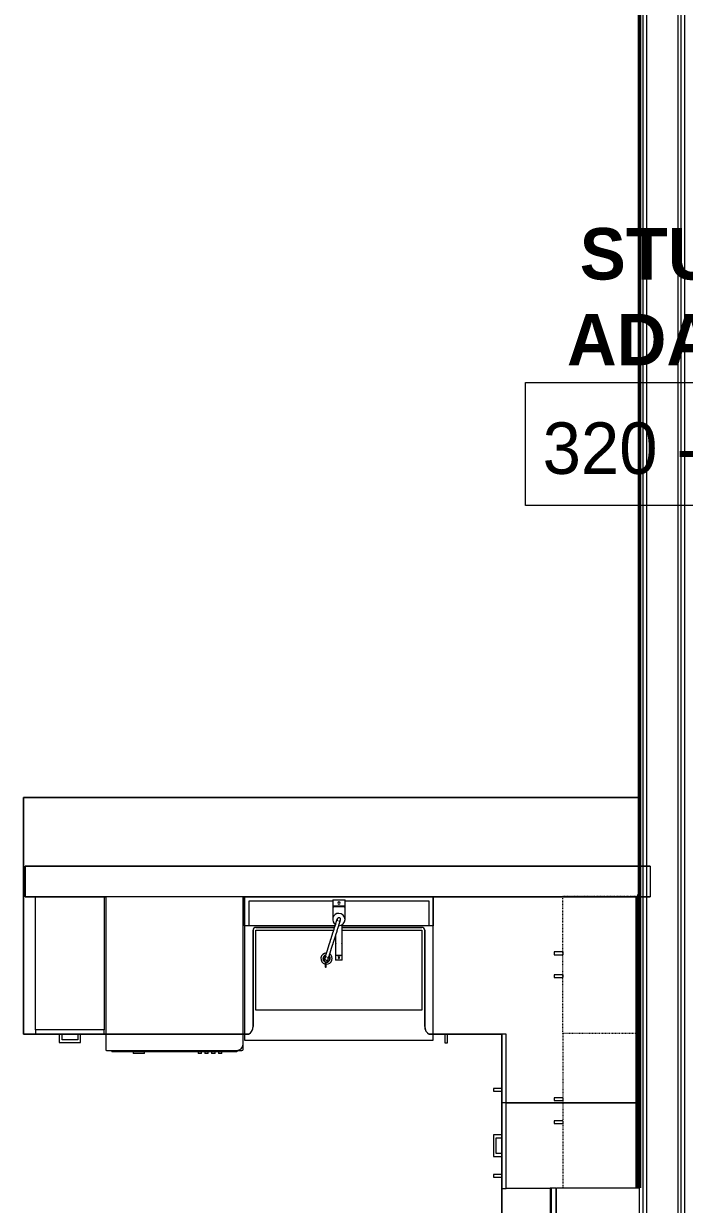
# Model space of a CAD drawing. Header units: inches. Extents: x -4218 to -1830, y 9767 to 12426.
# Drawn here: x -3028.2 to -2912.7, y 10522.5 to 10728.9 of the extents above; entities that cross this region are included whole.
import ezdxf

# ---------------------------------------------------------------- set-up
doc = ezdxf.new("R2010")
doc.units = ezdxf.units.IN
doc.header["$MEASUREMENT"] = 0
doc.linetypes.add('Dash', pattern=[0.25, 0.125, -0.125])
for name, color, linetype, lineweight in [('0-1', 7, 'Continuous', 5), ('0-2', 253, 'Continuous', 9), ('A-AREA-IDEN', 2, 'Continuous', 9), ('A-WALL-1', 250, 'Continuous', 50), ('A-WALL-2', 10, 'Continuous', 13), ('A-WALL-3', 254, 'Continuous', 9), ('A-WALL-4', 253, 'Continuous', 9), ('A-WALL-5', 252, 'Continuous', 9), ('A-WALL-8', 113, 'Continuous', 9), ('I-WALL-1', 250, 'Continuous', 50), ('I-WALL-2', 254, 'Continuous', 9), ('I-WALL-3', 253, 'Continuous', 9), ('I-WALL-4', 252, 'Continuous', 9), ('P-SANR-FIXT-1', 7, 'Continuous', 9), ('P-SANR-FIXT-3', 252, 'Continuous', 9), ('Q-CASE-1', 252, 'Continuous', 9), ('Q-CASE-2', 7, 'Continuous', 9), ('Q-CASE-3', 253, 'Continuous', 9), ('Q-CASE-4', 7, 'Dash', 9), ('Q-CASE-5', 254, 'Continuous', 9), ('Q-SPCQ-1', 7, 'Continuous', 9), ('Q-SPCQ-2', 253, 'Continuous', 9), ('Q-SPCQ-3', 252, 'Continuous', 9)]:
    doc.layers.add(name, color=color, linetype=linetype, lineweight=lineweight)
doc.styles.add('Century Gothic', font='ufonts.com_century-gothic.ttf', dxfattribs={"height": 9})
doc.styles.add('Century Gothic_B', font='GOTHICB.TTF', dxfattribs={"height": 9})

# ---------------------------------------------------------------- blocks, each defined once
blk = doc.blocks.new('Dishwasher_15404 - 34_ counter-V66-BACKGROUND - 3RD FLOOR')
at = {"layer": 'Q-SPCQ-1'}
for p, q in [((25.8, 24), (24.02, 24)), ((26.68, 24), (25.8, 24)), ((26.87, 22.93), (26.87, 23.8)), ((26.87, 0.2), (26.87, 22.93)), ((26.87, 22.91), (27.12, 22.91)), ((27.12, 22.91), (27.12, 1.09)), ((27.37, 20.28), (27.12, 20.28)), ((27.12, 19.69), (27.37, 19.69)), ((27.37, 19.1), (27.12, 19.1)), ((27.37, 19.1), (27.37, 18.51)), ((27.37, 20.28), (27.37, 19.69)), ((27.12, 18.51), (27.37, 18.51)), ((27.37, 17.92), (27.12, 17.92)), ((27.12, 17.33), (27.37, 17.33)), ((27.37, 16.74), (27.12, 16.74)), ((27.37, 17.92), (27.37, 17.33)), ((27.37, 16.74), (27.37, 16.15)), ((27.12, 16.15), (27.37, 16.15)), ((27.37, 6.79), (27.12, 6.79)), ((27.37, 6.79), (27.37, 5.81)), ((27.12, 4.82), (27.37, 4.82)), ((27.37, 5.81), (27.37, 4.82)), ((26.87, 1.09), (27.12, 1.09)), ((24.02, 0), (26.68, 0))]:
    blk.add_line(p, q, dxfattribs=at)
for centre, radius, start, end in [((25.8, 22.93), 1.07, 360, 90), ((26.68, 23.8), 0.197, 0, 90), ((26.68, 0.2), 0.197, 270, 360), ((26.68, 0.2), 0.197, 270, 345)]:
    blk.add_arc(centre, radius, start, end, dxfattribs=at)
at = {"layer": 'Q-SPCQ-2'}
blk.add_line((0, 24), (0, 0), dxfattribs=at)
at = {"layer": 'Q-SPCQ-3'}
for p, q in [((24.02, 24), (0.02, 24)), ((0.02, 0), (24.02, 0))]:
    blk.add_line(p, q, dxfattribs=at)
blk = doc.blocks.new('30quot_MicrowaveVent_11166 - 70cm miele oven-2322118-BACKGROUND - 3RD FLOOR')
at = {"layer": 'Q-CASE-2'}
for p, q in [((-14.2, -14.49), (-14.2, 0)), ((15.68, 0), (-14.2, 0)), ((15.68, 0), (15.68, -14.49)), ((15.68, -14.49), (-14.2, -14.49)), ((-14.2, -14.61), (15.68, -14.61)), ((-14.2, -15.39), (-14.2, -14.61)), ((-14.2, -15.6), (-14.2, -15.39)), ((-14.2, -15.39), (15.68, -15.39)), ((-14.2, -15.6), (15.68, -15.6)), ((7.69, -16.55), (7.69, -15.63)), ((8.88, -15.63), (8.88, -16.55)), ((15.68, -14.61), (15.68, -15.39)), ((15.68, -15.39), (15.68, -15.6)), ((7.69, -16.6), (8.88, -16.6))]:
    blk.add_line(p, q, dxfattribs=at)
blk = doc.blocks.new('Vanity Cabinet-Double Door - 33_-V68-BACKGROUND - 3RD FLOOR')
at = {"layer": 'Q-CASE-1'}
for p, q in [((-15.76, -5.09), (-15.76, -0.02)), ((-15.76, -0.02), (-15.76, -5.09)), ((-15.01, -0.75), (-15.01, -5.09)), ((-0.34, -0.75), (-15.01, -0.75)), ((16.49, -0.75), (1.82, -0.75)), ((16.49, -5.09), (16.49, -0.75)), ((17.24, -0.02), (17.24, -5.09)), ((17.24, -5.09), (17.24, -0.02))]:
    blk.add_line(p, q, dxfattribs=at)
at = {"layer": 'Q-CASE-3'}
for p, q in [((-15.76, 0), (17.24, 0)), ((17.24, 0), (-15.76, 0))]:
    blk.add_line(p, q, dxfattribs=at)
blk = doc.blocks.new('Base Cabinet 4 Drawer 254 - Base Cabinet 4 Drawer 254 12_-V69-BACKGROUND - 3RD FLOOR')
at = {"layer": 'Q-CASE-1'}
for p, q in [((-5.26, -23.25), (-5.26, 0)), ((-5.26, 0), (6.74, 0)), ((6.74, 0), (6.74, -23.25)), ((-5.26, -23.25), (-5.26, -24)), ((6.74, -23.25), (-5.26, -23.25)), ((-5.26, -24), (6.74, -24)), ((-1.14, -24), (-0.64, -24)), ((2.61, -24), (2.11, -24)), ((6.74, -24), (6.74, -23.25))]:
    blk.add_line(p, q, dxfattribs=at)
at = {"layer": 'Q-CASE-2'}
for p, q in [((-1.14, -24.02), (-1.14, -25.5)), ((-0.64, -25), (-0.64, -24.02)), ((2.11, -24.02), (2.11, -25)), ((2.61, -25.5), (2.61, -24.02)), ((-1.14, -25.5), (2.61, -25.5)), ((2.11, -25), (-0.64, -25))]:
    blk.add_line(p, q, dxfattribs=at)
blk = doc.blocks.new('kitchen_faucet_14143 - kitchen_faucet_14143-V45-BACKGROUND - 3RD FLOOR')
at = {"layer": 'P-SANR-FIXT-1'}
for p, q in [((-7.58, 2.4), (-8.24, 2.4)), ((-8.24, 2.2), (-7.58, 2.2)), ((-7.23, 2.59), (-6.81, 2.46)), ((-6.99, 1.91), (-7.41, 2.04)), ((-6.3, 0.57), (-7.09, 0.57)), ((-7.09, -0.57), (-7.09, 0.57)), ((-2.83, 0.59), (-6.3, 0.59)), ((-6.3, 0.57), (-6.3, 0.59)), ((-6.3, 0.42), (-6.3, 0.5)), ((-6.3, 0.3), (-6.3, 0.4)), ((-6.3, 0.29), (-6.3, 0.15)), ((-6.3, 0.15), (-6.3, 0.29)), ((-6.3, 0.15), (-6.3, -0.15)), ((-6.3, -0.15), (-6.3, 0.15)), ((-3.97, 0.59), (-4.89, 0.59)), ((-0.9, 0.59), (-0.94, 0.59)), ((2.26, 1.08), (0, 1.08)), ((2.34, 1.02), (2.1, 1.02)), ((2.26, 1.08), (2.26, -1.08)), ((3.44, 1.08), (2.34, 1.08)), ((2.34, -1.08), (2.34, 1.08)), ((3.44, 1.08), (3.44, -1.08)), ((-7.09, -0.57), (-6.3, -0.57)), ((-6.3, -0.15), (-6.3, -0.29)), ((-6.3, -0.29), (-6.3, -0.15)), ((-6.3, -0.4), (-6.3, -0.3)), ((-6.3, -0.5), (-6.3, -0.42)), ((-6.3, -0.59), (-6.3, -0.51)), ((-6.3, -0.59), (-0.9, -0.59)), ((-4.89, -0.59), (-3.97, -0.59)), ((0, -1.08), (2.26, -1.08)), ((2.1, -1.02), (2.34, -1.02)), ((2.34, -1.08), (3.44, -1.08))]:
    blk.add_line(p, q, dxfattribs=at)
at = {"layer": 'P-SANR-FIXT-1', "flags": 128}
for points in [[(-6.52, 2.15), (-6.53, 2.23), (-6.56, 2.3), (-6.61, 2.36), (-6.67, 2.41), (-6.74, 2.44), (-6.82, 2.45), (-6.9, 2.44), (-6.97, 2.41), (-7.03, 2.36), (-7.08, 2.3), (-7.1, 2.23), (-7.11, 2.15)], [(-7.11, 2.15), (-7.1, 2.08), (-7.08, 2), (-7.03, 1.94), (-6.97, 1.9), (-6.9, 1.87), (-6.82, 1.86), (-6.74, 1.87), (-6.67, 1.9), (-6.61, 1.94), (-6.56, 2)], [(-6.73, 2.43), (-6.73, 2.43), (-6.73, 2.43), (-6.73, 2.43), (-6.72, 2.43), (-6.72, 2.43), (-6.72, 2.43), (-6.71, 2.43), (-6.71, 2.43), (-6.7, 2.42), (-6.69, 2.42), (-6.68, 2.42), (-6.53, 2.37), (-6.52, 2.37), (-6.5, 2.36), (-6.48, 2.35), (-6.46, 2.35), (-6.44, 2.34), (-6.42, 2.33), (-6.39, 2.33), (-6.37, 2.32), (-6.34, 2.31), (-6.32, 2.3), (-6.29, 2.3), (-6.27, 2.29), (-6.24, 2.28), (-6.21, 2.27), (-6.18, 2.26), (-6.15, 2.25), (-6.12, 2.24), (-6.09, 2.23), (-6.06, 2.22), (-6.03, 2.21), (-5.99, 2.2), (-5.96, 2.19), (-5.92, 2.18), (-5.89, 2.17), (-5.85, 2.16), (-5.81, 2.14), (-5.78, 2.13), (-5.74, 2.12), (-5.7, 2.11), (-5.66, 2.1), (-5.62, 2.08), (-5.58, 2.07), (-5.53, 2.06), (-5.49, 2.04), (-5.45, 2.03), (-5.4, 2.01), (-5.36, 2), (-5.31, 1.99), (-5.27, 1.97), (-5.22, 1.96), (-5.17, 1.94), (-5.12, 1.93), (-5.07, 1.91), (-5.02, 1.9), (-4.97, 1.88), (-4.92, 1.86), (-4.87, 1.85), (-4.82, 1.83), (-4.77, 1.81), (-4.71, 1.8), (-4.66, 1.78), (-4.61, 1.76), (-4.55, 1.75), (-4.5, 1.73), (-4.44, 1.71), (-4.39, 1.69), (-4.33, 1.68), (-4.27, 1.66), (-4.22, 1.64), (-4.16, 1.62), (-4.1, 1.6), (-4.04, 1.59), (-3.99, 1.57), (-3.93, 1.55), (-3.87, 1.53), (-3.81, 1.51), (-3.75, 1.49), (-3.69, 1.47), (-3.63, 1.46), (-3.57, 1.44), (-3.51, 1.42), (-3.45, 1.4), (-3.39, 1.38), (-3.33, 1.36), (-3.27, 1.34), (-3.21, 1.32), (-3.15, 1.31), (-3.09, 1.29), (-3.03, 1.27), (-2.97, 1.25), (-2.92, 1.23), (-2.86, 1.21), (-2.8, 1.19), (-2.74, 1.17), (-2.68, 1.16), (-2.62, 1.14), (-2.56, 1.12), (-2.51, 1.1), (-1.88, 0.9), (-1.83, 0.89), (-1.78, 0.87), (-1.73, 0.85), (-1.67, 0.84), (-1.62, 0.82), (-1.4, 0.75), (-1.35, 0.74), (-1.3, 0.72), (-1.26, 0.71), (-1.21, 0.69), (-1.17, 0.68), (-1.12, 0.66), (-1.08, 0.65), (-1.04, 0.64), (-1, 0.62), (-0.96, 0.61), (-0.92, 0.6), (-0.88, 0.59), (-0.84, 0.57), (-0.8, 0.56), (-0.76, 0.55), (-0.73, 0.54), (-0.69, 0.53), (-0.66, 0.52), (-0.62, 0.51), (-0.59, 0.5), (-0.56, 0.49), (-0.52, 0.47), (-0.49, 0.47), (-0.46, 0.46), (-0.43, 0.45), (-0.4, 0.44), (-0.38, 0.43), (-0.35, 0.42), (-0.32, 0.41), (-0.3, 0.4), (-0.27, 0.4), (-0.25, 0.39), (-0.22, 0.38), (-0.2, 0.37), (-0.18, 0.37), (-0.16, 0.36), (-0.14, 0.35), (-0.12, 0.35), (-0.1, 0.34), (-0.08, 0.34), (-0.06, 0.33), (-0.05, 0.32), (-0.03, 0.32), (-0.02, 0.32), (0, 0.31), (0.01, 0.31), (0.02, 0.3), (0.03, 0.3), (0.04, 0.3), (0.05, 0.29), (0.06, 0.29), (0.07, 0.29), (0.08, 0.28), (0.09, 0.28), (0.09, 0.28), (0.1, 0.28), (0.1, 0.28), (0.11, 0.28), (0.11, 0.28), (0.11, 0.27), (0.11, 0.27), (0.11, 0.27)], [(-6.91, 1.87), (-6.91, 1.87), (-6.91, 1.87), (-6.9, 1.87), (-6.9, 1.87), (-6.9, 1.87), (-6.89, 1.87), (-6.89, 1.86), (-6.88, 1.86), (-6.88, 1.86), (-6.87, 1.86), (-6.86, 1.86), (-6.71, 1.81), (-6.69, 1.8), (-6.68, 1.8), (-6.51, 1.75), (-6.49, 1.74), (-6.46, 1.73), (-6.43, 1.72), (-6.41, 1.71), (-6.38, 1.7), (-6.35, 1.69), (-6.32, 1.68), (-6.29, 1.67), (-6.26, 1.66), (-6.22, 1.65), (-6.19, 1.64), (-6.16, 1.63), (-6.12, 1.62), (-6.09, 1.61), (-6.05, 1.6), (-6.01, 1.59), (-5.98, 1.58), (-5.94, 1.56), (-5.9, 1.55), (-5.86, 1.54), (-5.82, 1.53), (-5.78, 1.51), (-5.74, 1.5), (-5.69, 1.49), (-5.65, 1.47), (-5.61, 1.46), (-5.56, 1.45), (-5.52, 1.43), (-5.47, 1.42), (-5.42, 1.4), (-5.38, 1.39), (-5.33, 1.37), (-5.28, 1.36), (-5.23, 1.34), (-5.18, 1.33), (-4.48, 1.1), (-4.42, 1.09), (-4.36, 1.07), (-4.31, 1.05), (-4.25, 1.03), (-4.19, 1.01), (-4.13, 0.99), (-4.07, 0.98), (-4.02, 0.96), (-3.96, 0.94), (-3.9, 0.92), (-3.84, 0.9), (-3.78, 0.88), (-3.72, 0.86), (-3.66, 0.85), (-3.6, 0.83), (-3.54, 0.81), (-3.48, 0.79), (-3.42, 0.77), (-3.36, 0.75), (-3.3, 0.73), (-3.24, 0.71), (-3.18, 0.69), (-3.12, 0.68), (-3.06, 0.66), (-3, 0.64), (-2.94, 0.62), (-2.88, 0.6), (-2.83, 0.58), (-2.77, 0.56), (-2.71, 0.55), (-2.65, 0.53), (-2.03, 0.33), (-1.98, 0.32), (-1.93, 0.3), (-1.88, 0.28), (-1.83, 0.27), (-1.78, 0.25), (-1.54, 0.18), (-1.49, 0.16), (-1.45, 0.15), (-1.4, 0.13), (-1.36, 0.12), (-1.31, 0.1), (-1.27, 0.09), (-1.23, 0.08), (-1.18, 0.06), (-1.14, 0.05), (-1.1, 0.04), (-1.06, 0.03), (-1.03, 0.01), (-0.99, 0), (-0.95, -0.01), (-0.91, -0.02), (-0.88, -0.03), (-0.84, -0.04), (-0.81, -0.05), (-0.77, -0.07), (-0.74, -0.08), (-0.71, -0.09), (-0.68, -0.1), (-0.65, -0.11), (-0.62, -0.11), (-0.59, -0.12), (-0.56, -0.13), (-0.53, -0.14), (-0.51, -0.15), (-0.48, -0.16), (-0.45, -0.17), (-0.43, -0.17), (-0.41, -0.18), (-0.38, -0.19), (-0.36, -0.2), (-0.34, -0.2), (-0.32, -0.21), (-0.3, -0.21), (-0.28, -0.22), (-0.26, -0.23), (-0.25, -0.23), (-0.23, -0.24), (-0.21, -0.24), (-0.2, -0.25), (-0.18, -0.25), (-0.17, -0.26), (-0.16, -0.26), (-0.15, -0.26), (-0.14, -0.27), (-0.13, -0.27), (-0.12, -0.27), (-0.11, -0.28), (-0.1, -0.28), (-0.09, -0.28), (-0.09, -0.28), (-0.08, -0.28), (-0.08, -0.29), (-0.07, -0.29), (-0.07, -0.29), (-0.07, -0.29), (-0.07, -0.29), (-0.06, -0.29)], [(-0.27, 0.02), (-0.27, -0.06), (-0.24, -0.13), (-0.2, -0.2), (-0.15, -0.25), (-0.08, -0.28), (0, -0.3), (0.08, -0.3), (0.15, -0.28), (0.21, -0.23), (0.27, -0.18)], [(0.27, -0.18), (0.3, -0.11), (0.32, -0.03), (0.31, 0.04), (0.29, 0.12), (0.25, 0.18), (0.19, 0.23), (0.13, 0.27), (0.05, 0.29), (-0.03, 0.28), (-0.1, 0.26), (-0.17, 0.22), (-0.22, 0.16)]]:
    blk.add_lwpolyline(points, dxfattribs=at)
at = {"layer": 'P-SANR-FIXT-1'}
for centre, radius, start, end in [((-6.83, 2.16), 0.984, 176.3754, 180), ((-6.83, 2.16), 0.984, 180, 325.3711), ((-6.83, 2.16), 0.984, 0, 165), ((-6.83, 2.16), 0.63, 10.3084, 180), ((-6.83, 2.16), 0.63, 180, 315), ((-6.83, 2.16), 0.591, 132.8835, 180), ((-6.83, 2.16), 0.591, 180, 191.3603), ((-6.83, 2.16), 0.591, 14.7648, 132.8835), ((-6.83, 2.16), 0.591, 191.3603, 312.7731), ((-6.69, 0), 0.118, 0, 180), ((0, 0), 1.08, 177.6189, 180), ((0, 0), 1.08, 0, 147.4712), ((2.88, 0), 0.197, 360, 180), ((-6.69, 0), 0.118, 180, 360), ((0, 0), 1.08, 180, 360), ((2.88, 0), 0.197, 180, 360)]:
    blk.add_arc(centre, radius, start, end, dxfattribs=at)
for centre, major_axis, ratio, start_param, end_param in [((-8.24, 2.3), (0, 0.0984), 0.984808, 4.712389, 7.853982), ((-8.24, 2.3), (0, 0.0984), 0.984808, 1.570796, 4.712389), ((-3.97, 0), (0, 0.591), 0.906308, 6.021386, 6.806784), ((-3.97, 0), (0, 0.591), 0.906308, 2.617994, 3.403392)]:
    blk.add_ellipse(centre, major_axis=major_axis, ratio=ratio, start_param=start_param, end_param=end_param, dxfattribs=at)
blk = doc.blocks.new('Stainless Steel Farmhous Kitchen Sink - Stainless Steel Farmhous Kitchen Sink-V70-BACKGROUND - 3RD FLOOR')
at = {"layer": 'P-SANR-FIXT-1'}
for p, q in [((-33, 22.2), (-33, 21.17)), ((0, 22.2), (-33, 22.2)), ((0, 21.17), (0, 22.2)), ((-31, 3), (-31, 16.96)), ((-31, 16.96), (-2, 16.96)), ((-2, 16.96), (-2, 3)), ((-17.08, 3), (-31, 3)), ((-2, 3), (-15.62, 3))]:
    blk.add_line(p, q, dxfattribs=at)
at = {"layer": 'P-SANR-FIXT-3'}
for p, q in [((-33, 21.17), (-33, 2.25)), ((0, 2.25), (0, 21.17)), ((-33, 2.25), (-17.09, 2.25)), ((-15.85, 2.25), (0, 2.25))]:
    blk.add_line(p, q, dxfattribs=at)
blk = doc.blocks.new('300 Series Wall Hung Cabinet_302 - 27_ X 36_-2604985-BACKGROUND - 3RD FLOOR')
at = {"layer": 'Q-CASE-2'}
for p, q in [((-2.25, -13.19), (-1.76, -13.19)), ((-2.25, -13.19), (-2.25, -14.69)), ((-1.76, -14.69), (-1.76, -13.19)), ((1.75, -13.19), (2.24, -13.19)), ((1.75, -13.19), (1.75, -14.69)), ((2.24, -14.69), (2.24, -13.19)), ((-2.25, -14.69), (-1.76, -14.69)), ((1.75, -14.69), (2.24, -14.69))]:
    blk.add_line(p, q, dxfattribs=at)
at = {"layer": 'Q-CASE-4'}
for p, q in [((13.5, -0.19), (-13.5, -0.19)), ((-13.5, -0.19), (-13.5, -13.19)), ((13.5, -13.19), (13.5, -0.19)), ((-13.5, -13.19), (13.5, -13.19))]:
    blk.add_line(p, q, dxfattribs=at)
blk = doc.blocks.new('Base Cabinet Corner 197 - Base Cabinet Corner 197-V73-BACKGROUND - 3RD FLOOR')
at = {"layer": 'Q-CASE-1'}
for p, q in [((-23.26, -36), (-23.26, -0.37)), ((12.74, -0.37), (12.74, -24)), ((0.74, -23.25), (0.74, -36)), ((12.74, -23.25), (0.74, -23.25)), ((0.74, -23.25), (0.74, -24)), ((0.74, -24), (0.74, -36)), ((12.74, -24), (0.74, -24)), ((10.24, -24), (10.73, -24)), ((0.73, -34), (0.73, -33.51)), ((0.74, -36), (-23.26, -36))]:
    blk.add_line(p, q, dxfattribs=at)
at = {"layer": 'Q-CASE-2'}
for p, q in [((10.24, -24), (10.24, -25.5)), ((10.73, -25.5), (10.73, -24)), ((10.24, -25.5), (10.73, -25.5)), ((2.23, -33.51), (0.74, -33.51)), ((0.74, -34), (2.23, -34)), ((2.23, -34), (2.23, -33.51))]:
    blk.add_line(p, q, dxfattribs=at)
at = {"layer": 'Q-CASE-3'}
for p, q in [((-23.26, -0.37), (-23.26, 0)), ((12.74, 0), (12.74, -0.37)), ((10.24, -24), (10.73, -24))]:
    blk.add_line(p, q, dxfattribs=at)
at = {"layer": 'Q-CASE-5'}
blk.add_line((-23.26, 0), (12.74, 0), dxfattribs=at)
blk = doc.blocks.new('Single Door 1 Drawer 211 - 211 Base Cabinet Single Door1 Drawer 15_-V83-BACKGROUND - 3RD FLOOR')
at = {"layer": 'Q-CASE-1'}
for p, q in [((-11.26, -23.25), (-11.26, -0.37)), ((3.74, -14.49), (3.74, -14.61)), ((3.74, -15.6), (3.74, -23.25)), ((-11.26, -23.25), (-11.26, -24)), ((3.74, -23.25), (-11.26, -23.25)), ((-11.26, -24), (3.74, -24)), ((-5.64, -24), (-5.14, -24)), ((-1.89, -24), (-2.39, -24)), ((1.24, -24), (1.73, -24)), ((3.74, -24), (3.74, -23.25))]:
    blk.add_line(p, q, dxfattribs=at)
at = {"layer": 'Q-CASE-2'}
for p, q in [((-5.64, -24), (-5.64, -25.5)), ((-5.14, -25), (-5.14, -24)), ((-2.39, -24), (-2.39, -25)), ((-1.89, -25.5), (-1.89, -24)), ((1.24, -24), (1.24, -25.5)), ((1.73, -25.5), (1.73, -24)), ((-5.64, -25.5), (-1.89, -25.5)), ((-2.39, -25), (-5.14, -25)), ((1.24, -25.5), (1.73, -25.5))]:
    blk.add_line(p, q, dxfattribs=at)
at = {"layer": 'Q-CASE-3'}
for p, q in [((-11.26, -0.37), (-11.26, 0)), ((1.24, -24), (1.73, -24))]:
    blk.add_line(p, q, dxfattribs=at)
at = {"layer": 'Q-CASE-5'}
blk.add_line((-11.26, 0), (3.61, 0), dxfattribs=at)
blk = doc.blocks.new('300 Series Wall Hung Cabinet_302 - 24_ X 36_-2573645-BACKGROUND - 3RD FLOOR')
at = {"layer": 'Q-CASE-2'}
for p, q in [((-1.76, 14.69), (-2.25, 14.69)), ((-2.25, 14.69), (-2.25, 13.19)), ((-1.76, 13.19), (-1.76, 14.69)), ((2.24, 14.69), (1.75, 14.69)), ((1.75, 14.69), (1.75, 13.19)), ((2.24, 13.19), (2.24, 14.69)), ((-1.76, 13.19), (-2.25, 13.19)), ((2.24, 13.19), (1.75, 13.19))]:
    blk.add_line(p, q, dxfattribs=at)
at = {"layer": 'Q-CASE-4'}
for p, q in [((-12, 0.19), (-12, 13.19)), ((-12, 13.19), (12, 13.19)), ((12, 13.19), (12, 0.19)), ((12, 0.19), (-12, 0.19))]:
    blk.add_line(p, q, dxfattribs=at)
blk = doc.blocks.new('CTR - 1st Phase - Unit Layouts_rvt-1-BACKGROUND - 3RD FLOOR')
at = {"layer": 'A-WALL-1'}
for p, q in [((-2920.57, 10576.42), (-2920.95, 10576.42)), ((-2920.95, 10576.42), (-2920.95, 10525.42)), ((-2920.57, 10525.42), (-2920.57, 10576.42))]:
    blk.add_line(p, q, dxfattribs=at)
at = {"layer": 'A-WALL-3'}
blk.add_line((-2920.95, 10576.29), (-2920.57, 10576.29), dxfattribs=at)
at = {"layer": 'A-WALL-4'}
for p, q in [((-2918.7, 10581.66), (-3027.92, 10581.66)), ((-3027.92, 10576.29), (-3027.92, 10581.66)), ((-2918.7, 10581.66), (-2918.7, 10576.29)), ((-3027.92, 10576.29), (-3013.82, 10576.29)), ((-2989.82, 10576.29), (-2989.57, 10576.29)), ((-2956.57, 10576.29), (-2920.95, 10576.29)), ((-2920.57, 10576.29), (-2920.95, 10576.29)), ((-2920.57, 10525.42), (-2920.57, 10576.42)), ((-2920.57, 10576.29), (-2918.7, 10576.29))]:
    blk.add_line(p, q, dxfattribs=at)
at = {"layer": 'A-WALL-5'}
for p, q in [((-3027.92, 10581.66), (-2918.7, 10581.66)), ((-3027.92, 10581.66), (-3027.92, 10576.29)), ((-2918.7, 10581.66), (-2918.7, 10576.29)), ((-2920.95, 10576.29), (-3027.92, 10576.29)), ((-2920.95, 10576.42), (-2920.57, 10576.42)), ((-2920.95, 10576.42), (-2920.95, 10525.42)), ((-2918.7, 10576.29), (-2920.57, 10576.29))]:
    blk.add_line(p, q, dxfattribs=at)
at = {"layer": 'A-WALL-8'}
for p, q in [((-2920.57, 10593.66), (-3028.16, 10593.66)), ((-3028.16, 10593.66), (-3028.16, 10552.29)), ((-3028.16, 10552.29), (-3028.16, 10593.66)), ((-3028.16, 10593.66), (-2920.57, 10593.66)), ((-2920.57, 10576.42), (-2920.57, 10593.66)), ((-2920.57, 10593.66), (-2920.57, 10576.42)), ((-2920.57, 10525.42), (-2920.57, 10576.42)), ((-2920.57, 10576.42), (-2920.57, 10525.42)), ((-2987.57, 10570.96), (-2973.79, 10570.96)), ((-2973.79, 10570.96), (-2987.57, 10570.96)), ((-2972.49, 10570.96), (-2958.57, 10570.96)), ((-2958.57, 10570.96), (-2972.49, 10570.96)), ((-2988.07, 10553.61), (-2988.07, 10570.46)), ((-2988.07, 10570.46), (-2988.07, 10553.61)), ((-2958.07, 10570.46), (-2958.07, 10553.61)), ((-2958.07, 10553.61), (-2958.07, 10570.46)), ((-3028.16, 10552.29), (-2988.87, 10552.29)), ((-2988.87, 10552.29), (-3028.16, 10552.29)), ((-2957.28, 10552.29), (-2944.57, 10552.29)), ((-2944.57, 10552.29), (-2957.28, 10552.29)), ((-2944.57, 10552.29), (-2944.57, 10482.16)), ((-2944.57, 10482.16), (-2944.57, 10552.29))]:
    blk.add_line(p, q, dxfattribs=at)
for centre, radius, start, end in [((-2987.57, 10570.46), 0.5, 90, 180), ((-2987.57, 10570.46), 0.5, 90, 180), ((-2958.57, 10570.46), 0.5, 0, 90), ((-2958.57, 10570.46), 0.5, 45, 90), ((-2958.57, 10570.46), 0.5, 0, 45), ((-2989.57, 10553.61), 1.5, 298.1559, 0), ((-2989.57, 10553.61), 1.5, 298.1559, 322.8935), ((-2989.57, 10553.61), 1.5, 322.8935, 0), ((-2956.57, 10553.61), 1.5, 180, 241.8441), ((-2956.57, 10553.61), 1.5, 180, 204.7377), ((-2956.57, 10553.61), 1.5, 204.7377, 241.8441)]:
    blk.add_arc(centre, radius, start, end, dxfattribs=at)
at = {"layer": '0-2'}
for name, p in [('Base Cabinet 4 Drawer 254 - Base Cabinet 4 Drawer 254 12_-V69-BACKGROUND - 3RD FLOOR', (-3020.81, 10576.31)), ('Vanity Cabinet-Double Door - 33_-V68-BACKGROUND - 3RD FLOOR', (-2973.81, 10576.31))]:
    blk.add_blockref(name, p, dxfattribs=at)
for name, p, rotation in [('Dishwasher_15404 - 34_ counter-V66-BACKGROUND - 3RD FLOOR', (-3013.82, 10576.31), 269.9999999999772), ('kitchen_faucet_14143 - kitchen_faucet_14143-V45-BACKGROUND - 3RD FLOOR', (-2973.07, 10572.33), 90.00000000000729), ('Base Cabinet Corner 197 - Base Cabinet Corner 197-V73-BACKGROUND - 3RD FLOOR', (-2920.57, 10553.03), 269.9999999999955), ('300 Series Wall Hung Cabinet_302 - 24_ X 36_-2573645-BACKGROUND - 3RD FLOOR', (-2920.76, 10564.42), 89.99999999999984), ('Stainless Steel Farmhous Kitchen Sink - Stainless Steel Farmhous Kitchen Sink-V70-BACKGROUND - 3RD FLOOR', (-2989.57, 10573.46), 180), ('300 Series Wall Hung Cabinet_302 - 27_ X 36_-2604985-BACKGROUND - 3RD FLOOR', (-2920.76, 10538.92), 269.9999999999998), ('Single Door 1 Drawer 211 - 211 Base Cabinet Single Door1 Drawer 15_-V83-BACKGROUND - 3RD FLOOR', (-2920.57, 10529.03), 269.9999999999974), ('30quot_MicrowaveVent_11166 - 70cm miele oven-2322118-BACKGROUND - 3RD FLOOR', (-2920.57, 10511.22), 269.9999999999994)]:
    blk.add_blockref(name, p, dxfattribs=dict(at, rotation=rotation))
blk = doc.blocks.new('CTR - 1st Phase - Common Walls_rvt-1-BACKGROUND - 3RD FLOOR')
at = {"layer": 'A-WALL-2'}
for p, q in [((-2919.95, 10843.14), (-2919.95, 10458.16)), ((-2919.32, 10843.14), (-2919.32, 10458.16)), ((-2913.82, 10843.14), (-2913.82, 10458.16)), ((-2913.32, 10843.14), (-2913.32, 10458.16)), ((-2912.7, 10843.14), (-2912.7, 10458.16))]:
    blk.add_line(p, q, dxfattribs=at)
at = {"layer": 'I-WALL-1'}
blk.add_line((-2920.57, 10843.14), (-2920.57, 10525.42), dxfattribs=at)
at = {"layer": 'I-WALL-2'}
for p, q in [((-2920.57, 10581.66), (-2920.57, 10576.42)), ((-2920.57, 10576.42), (-2920.57, 10576.29)), ((-2920.57, 10576.29), (-2920.57, 10525.42))]:
    blk.add_line(p, q, dxfattribs=at)
at = {"layer": 'I-WALL-3'}
blk.add_line((-2920.57, 10593.66), (-2920.57, 10581.66), dxfattribs=at)
at = {"layer": 'I-WALL-4'}
blk.add_line((-2920.57, 10842.51), (-2920.57, 10593.66), dxfattribs=at)

msp = doc.modelspace()

# ---------------------------------------------------------------- linework, layer by layer
at = {"layer": 'A-AREA-IDEN', "flags": 128}
msp.add_lwpolyline([(-2940.47, 10666.22), (-2855.97, 10666.22), (-2855.97, 10644.72), (-2940.47, 10644.72)], close=True, dxfattribs=at)

# ---------------------------------------------------------------- block references
at = {"layer": '0-1'}
for name in ['CTR - 1st Phase - Unit Layouts_rvt-1-BACKGROUND - 3RD FLOOR', 'CTR - 1st Phase - Common Walls_rvt-1-BACKGROUND - 3RD FLOOR']:
    msp.add_blockref(name, (0, 0), dxfattribs=at)

# ---------------------------------------------------------------- texts
at = {"layer": 'A-AREA-IDEN', "char_height": 9, "attachment_point": 1}
for s, insert, width, style in [('STUDIO A -', (-2930.97, 10693.19), 79.083, 'Century Gothic_B'), ('ADA TYPE B', (-2933.22, 10678.19), 84.537, 'Century Gothic_B'), ('320 - (507 SF)', (-2937.47, 10659.22), 94.839, 'Century Gothic')]:
    msp.add_mtext(s, dxfattribs=dict(at, insert=insert, width=width, style=style))

doc.saveas('drawing.dxf')
